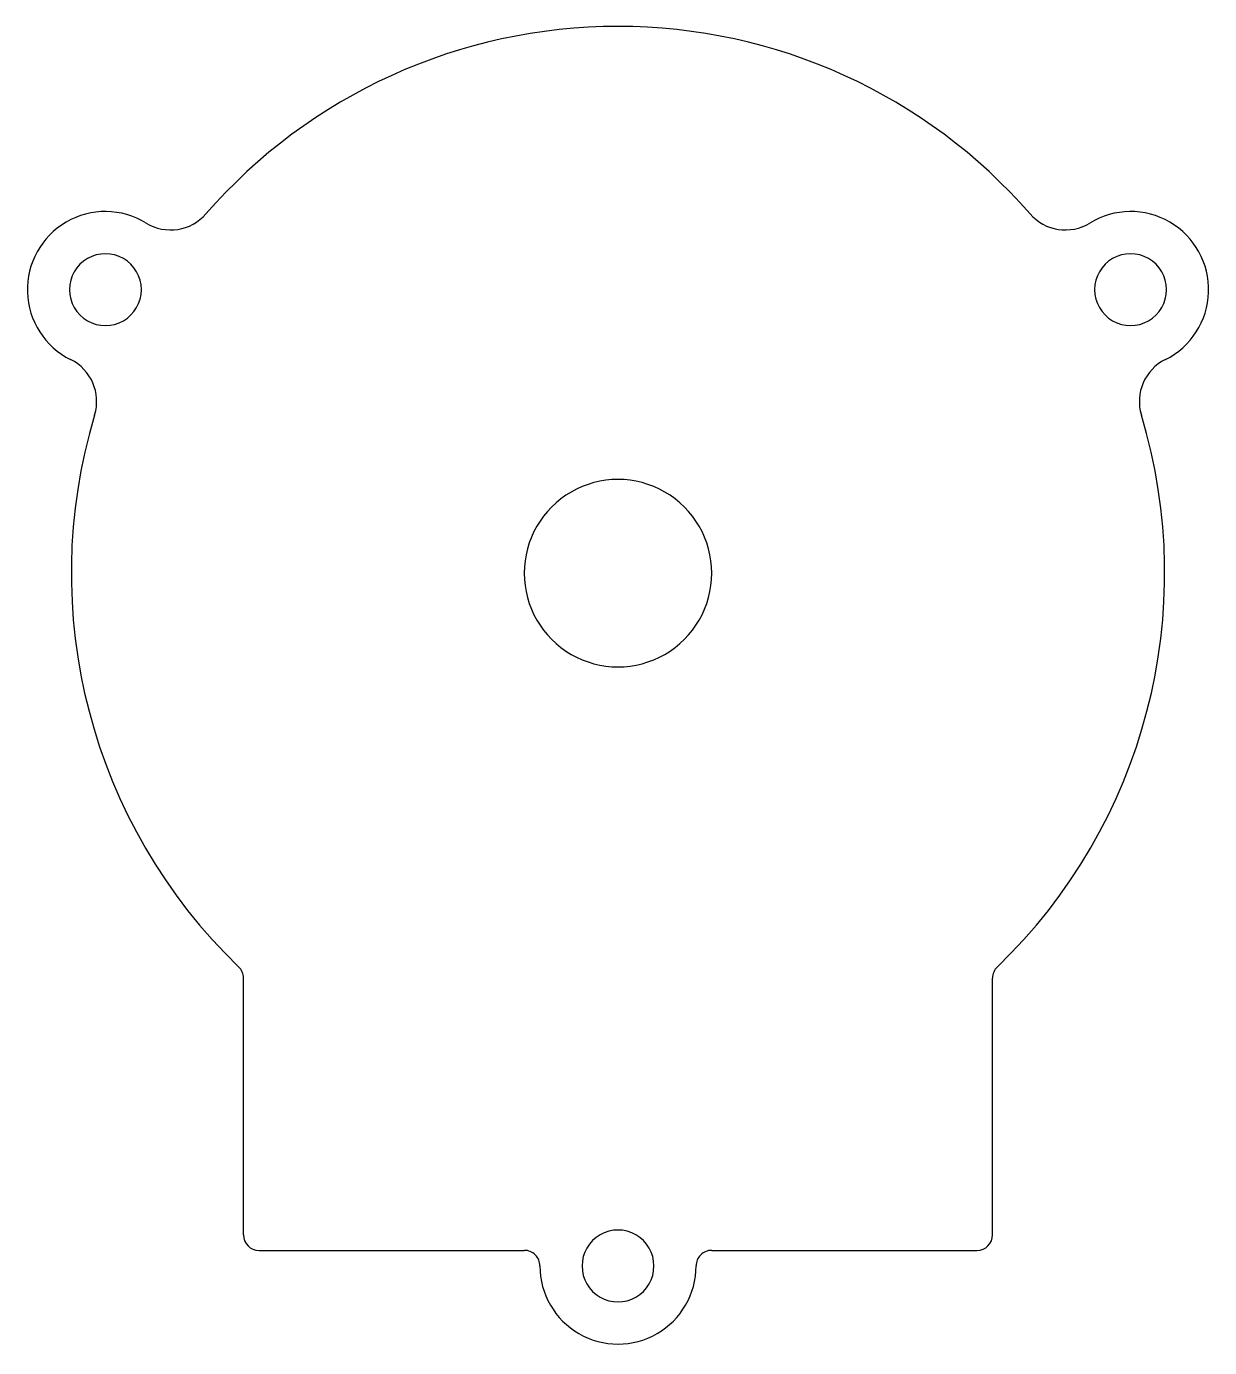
# Model space of a CAD drawing. Extents: x 360 to 574, y 14 to 253.
import ezdxf

# ---------------------------------------------------------------- set-up
doc = ezdxf.new("R2010")
doc.units = 0
doc.layers.get('0').update_dxf_attribs({"linetype": 'CONTINUOUS'})

msp = doc.modelspace()

# ---------------------------------------------------------------- linework, layer by layer
at = {"color": 7}
for points in [[(380.637509, 205.538254)], [(566.675586, 205.538254)], [(484.144732, 154.089454)], [(473.656545, 28.372879)]]:
    msp.add_lwpolyline(points, close=True, dxfattribs=at)
for points in [[(399.16206, 34.042204), (399.16206, 80.607079)], [(535.111665, 34.042204), (535.111665, 80.607079)], [(401.996707, 31.207579), (450.128985, 31.207579)], [(484.144732, 31.207579), (532.277019, 31.207579)]]:
    msp.add_lwpolyline(points, dxfattribs=at)
for points in [[(467.136863, 253.302037), (438.468708, 253.302037), (411.201978, 240.901255), (392.360632, 219.294154)], [(541.913093, 219.294154), (523.071748, 240.901255), (495.805018, 253.302037), (467.136863, 253.302037)], [(381.513705, 217.628779), (377.067889, 220.348563), (371.488063, 220.408961), (366.984416, 217.786048)], [(381.513705, 217.628779), (385.051699, 215.464566), (389.634855, 216.168237), (392.360632, 219.294154)], [(541.913093, 219.294154), (544.63887, 216.16824), (549.222023, 215.464569), (552.760015, 217.628779)], [(567.289286, 217.786028), (562.785647, 220.408939), (557.205831, 220.348549), (552.760015, 217.628779)], [(366.984416, 217.786048), (362.480768, 215.163136), (359.779971, 210.280125), (359.951819, 205.071192)], [(574.321876, 205.07119), (574.493719, 210.280115), (571.792925, 215.163117), (567.289286, 217.786028)], [(370.857981, 211.184467), (368.840784, 210.019837), (367.598139, 207.867513), (367.598139, 205.538254)], [(377.377666, 211.184467), (375.360469, 212.349096), (372.875179, 212.349096), (370.857981, 211.184467)], [(380.637509, 205.538254), (380.637509, 207.867513), (379.394864, 210.019837), (377.377666, 211.184467)], [(556.896058, 211.184467), (554.878861, 210.019837), (553.636216, 207.867513), (553.636216, 205.538254)], [(563.415743, 211.184467), (561.398546, 212.349096), (558.913256, 212.349096), (556.896058, 211.184467)], [(566.675586, 205.538254), (566.675586, 207.867513), (565.432941, 210.019837), (563.415743, 211.184467)], [(359.951819, 205.071192), (360.123667, 199.86226), (363.140431, 195.167877), (367.807163, 192.847504)], [(367.598139, 205.538254), (367.598139, 203.208995), (368.840784, 201.05667), (370.857982, 199.892041)], [(377.377667, 199.892041), (379.394864, 201.05667), (380.637509, 203.208995), (380.637509, 205.538254)], [(553.636216, 205.538254), (553.636216, 203.208995), (554.878861, 201.05667), (556.896058, 199.892041)], [(563.415743, 199.892041), (565.432941, 201.05667), (566.675586, 203.208995), (566.675586, 205.538254)], [(566.466564, 192.847504), (571.133282, 195.167885), (574.150034, 199.862265), (574.321876, 205.07119)], [(370.857982, 199.892041), (372.875179, 198.727411), (375.360469, 198.727411), (377.377667, 199.892041)], [(556.896058, 199.892041), (558.913256, 198.727411), (561.398546, 198.727411), (563.415743, 199.892041)], [(372.161505, 182.774329), (373.360634, 186.744628), (371.520793, 191.000849), (367.807162, 192.847504)], [(566.466564, 192.847504), (562.752932, 191.00085), (560.913088, 186.744629), (562.112217, 182.774329)], [(372.161505, 182.774329), (361.398844, 147.139298), (371.48938, 108.478117), (398.29434, 82.648204)], [(535.979381, 82.648204), (562.784341, 108.478117), (572.874877, 147.139298), (562.112217, 182.774329)], [(475.640796, 168.818705), (470.378541, 171.856869), (463.895176, 171.856869), (458.632922, 168.818705)], [(458.632922, 168.818705), (453.370667, 165.780541), (450.128985, 160.165782), (450.128985, 154.089454)], [(484.144732, 154.089454), (484.144733, 160.165782), (480.90305, 165.780541), (475.640796, 168.818705)], [(450.128985, 154.089454), (450.128985, 148.013126), (453.370667, 142.398367), (458.632922, 139.360203)], [(475.640796, 139.360203), (480.90305, 142.398367), (484.144732, 148.013126), (484.144732, 154.089454)], [(458.632922, 139.360203), (463.895176, 136.322039), (470.378541, 136.322039), (475.640796, 139.360203)], [(399.16206, 80.607079), (399.162045, 81.377067), (398.848795, 82.113919), (398.29434, 82.648204)], [(535.979381, 82.648204), (535.424927, 82.113918), (535.111679, 81.377066), (535.111665, 80.607079)], [(399.16206, 34.042204), (399.162072, 32.47668), (400.431183, 31.207578), (401.996707, 31.207579)], [(463.875457, 34.023605), (461.857465, 32.857771), (460.615244, 30.703427), (460.61718, 28.372879)], [(470.398268, 34.023605), (468.380276, 35.189438), (465.893449, 35.189438), (463.875457, 34.023605)], [(473.656545, 28.372879), (473.658481, 30.703427), (472.41626, 32.857771), (470.398268, 34.023605)], [(532.277019, 31.207579), (533.842543, 31.207579), (535.111653, 32.47668), (535.111665, 34.042204)], [(452.133402, 30.377312), (451.601801, 30.908923), (450.880789, 31.207579), (450.128985, 31.207579)], [(484.144732, 31.207579), (483.392929, 31.207577), (482.671919, 30.90892), (482.14032, 30.377309)], [(452.963632, 28.372879), (452.963647, 29.124683), (452.665004, 29.845701), (452.133402, 30.377312)], [(482.14032, 30.377309), (481.60872, 29.845698), (481.310078, 29.124682), (481.310092, 28.372879)], [(452.963634, 28.372879), (452.963634, 23.309272), (455.665036, 18.630306), (460.050248, 16.098503)], [(460.61718, 28.372879), (460.615244, 26.04233), (461.857465, 23.887986), (463.875457, 22.722153)], [(470.398268, 22.722153), (472.41626, 23.887986), (473.658481, 26.04233), (473.656545, 28.372879)], [(474.223477, 16.098503), (478.608689, 18.630306), (481.310091, 23.309272), (481.310091, 28.372879)], [(463.875457, 22.722153), (465.893449, 21.556319), (468.380276, 21.556319), (470.398268, 22.722153)], [(460.050248, 16.098503), (464.43546, 13.566699), (469.838265, 13.566699), (474.223477, 16.098503)]]:
    msp.add_open_spline(points, degree=3, dxfattribs=at)

doc.saveas('drawing.dxf')
